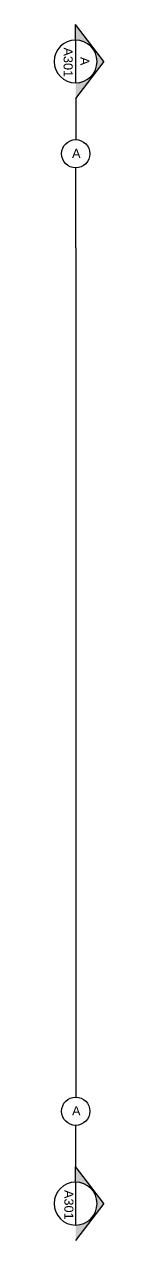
# Model space of a CAD drawing. Header units: millimetres. Extents: x 3813 to 53761, y -2555 to 21253.
# Drawn here: x 36292 to 36896, y -94 to 14697 of the extents above; entities that cross this region are included whole.
import ezdxf

# ---------------------------------------------------------------- set-up
doc = ezdxf.new("R2010")
doc.units = ezdxf.units.MM
doc.layers.add('1. Linee di taglio', color=5, linetype='Continuous')
doc.layers.add('c', color=8, linetype='Continuous')
doc.styles.get("Standard").update_dxf_attribs({"font": 'arial.ttf'})

# ---------------------------------------------------------------- blocks, each defined once
blk = doc.blocks.new('Sez')
at = {"layer": 'c'}
blk.add_hatch(color=256, dxfattribs=at).paths.add_polyline_path([(2.801, 6.414), (3.252, 6.071), (3.703, 6.414), (3.513, 6.414, -1), (2.99, 6.414)])
for p, q in [((3.252, 6.071), (2.801, 6.414)), ((2.99, 6.414), (2.801, 6.414)), ((2.99, 6.414), (3.513, 6.414)), ((3.252, 6.071), (3.703, 6.414))]:
    blk.add_line(p, q, dxfattribs=at)
blk.add_circle((3.252, 6.414), 0.261, dxfattribs=at)

msp = doc.modelspace()

# ---------------------------------------------------------------- linework, layer by layer
at = {"layer": '1. Linee di taglio', "color": 4}
for p, q in [((36554, 13794), (36554, 13294)), ((36554, 11978), (36554, 12951)), ((36554, 11978), (36554, 2625)), ((36554, 2625), (36554, 1652)), ((36554, 808), (36554, 1308))]:
    msp.add_line(p, q, dxfattribs=at)
at = {"layer": 'c'}
for centre in [(36554, 13123), (36554, 1480)]:
    msp.add_circle(centre, 172, dxfattribs=at)

# ---------------------------------------------------------------- block references
at = {"layer": '1. Linee di taglio', "xscale": -1000, "yscale": 1000, "zscale": 1000, "rotation": 90}
for p in [(42967, 17497), (42967, 3609)]:
    msp.add_blockref('Sez', p, dxfattribs=at)

# ---------------------------------------------------------------- texts
at = {"layer": '1. Linee di taglio'}
for s, height, p in [('A301', 110.3, (36407, 14415)), ('A', 110, (36610, 14300)), ('A301', 110.3, (36416, 522))]:
    msp.add_text(s, height=height, rotation=270, dxfattribs=at).set_placement(p)
for p in [(36510, 13073), (36510, 1430)]:
    msp.add_text('A', height=110, dxfattribs=at).set_placement(p)

doc.saveas('drawing.dxf')
